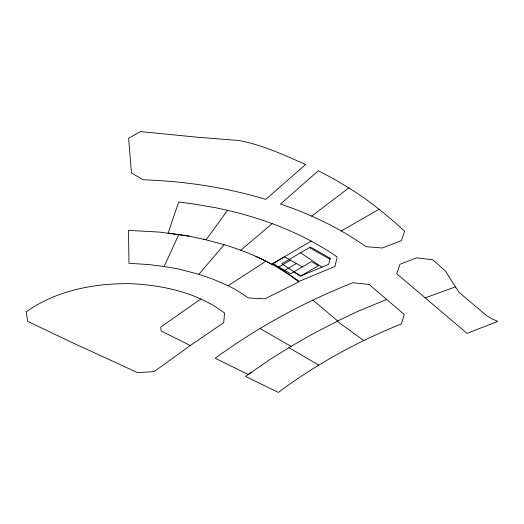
<?xml version="1.0" encoding="UTF-8"?>
<svg xmlns="http://www.w3.org/2000/svg" width="524" height="524" viewBox="0 0 524 524"><rect width="100%" height="100%" fill="white"/><g stroke="black" fill="none" stroke-linecap="round" stroke-linejoin="round"><path stroke-width="0.79" d="M189.144 236.167L159.604 232.099L128.511 230.39L128.956 263.271L149.248 264.627L164.163 266.506L178.769 234.542L189.144 236.167L206.076 239.789L227.56 210.327C266.441 219.412 304.254 234.202 337.227 256.989L334.875 266.48L299.263 281.329L272.808 263.565M164.163 266.506L178.108 268.897L198.865 274.288L224.134 244.708C240.562 249.621 256.616 255.987 271.661 264.227L311.302 241.047M240.739 250.249L272.205 223.597M311.656 216.143L348.827 187.926C368.948 200.292 387.223 215.338 404.646 231.215L401.404 240.627L382.454 247.99L365.994 246.673C339.906 228.169 310.719 214.29 280.491 204.006L318.369 170.752L334.384 179.267L348.827 187.926M251.396 372.243L245.599 376.461L278.355 392.417C316.051 364.252 357.663 341.412 401.332 323.963L404.338 314.531L369.138 284.473L352.816 282.75C304.044 302.014 257.579 327.343 215.213 358.265L248.271 374.509L270.698 359.012L291.062 346.338L312.337 334.161L337.718 320.996L312.854 300.075M190.271 345.545L223.709 322.666L224.58 313.077C197.869 292.693 163.403 285.213 130.391 283.674C94.156 283.235 56.14 290.44 26.2 311.859L27.752 321.402L71.31 342.185L137.648 372.675L154.154 371.582L190.271 345.545L161.13 330.972L160.73 327.107L200.744 299.021M198.865 274.288L213.307 279.344L228.176 285.704L265.937 261.194M278.84 266.998L290.499 260.179M284.748 270.371L296.407 263.546M341.242 230.999L379.022 209.24M386.679 299.453L357.538 311.479L337.155 321.264L363.833 340.574M425.213 297.868L455.487 286.87L458.939 292.281L486.619 315.671L492.213 318.946L497.8 321.389L467.035 333.375L396.753 273.731L399.904 264.325L416.456 257.86L432.752 259.753L445.177 270.751L455.487 286.87M178.769 234.542L168.106 233.101L178.717 202.002L191.378 203.613L215.705 207.733L227.56 210.327M203.495 239.134L224.134 244.708M228.176 285.704L236.488 290.099L248.343 297.92L264.875 298.818L298.811 281.938C285.77 271.55 271.157 263.349 256.026 256.446M309.455 247.583L329.956 259.269M302.322 266.913L284.591 256.812L272.925 263.631L290.656 273.738L311.387 261.607L318.481 265.648L300.979 275.886L293.892 271.845M260.087 328.587L291.062 346.338M288.947 347.661L318.677 365.123M300.56 252.791L321.933 267.148M330.199 258.273L328.705 264.325L300.317 276.161L281.833 263.742L310.437 247.007L330.199 258.273M305.597 164.516L265.792 199.395C225.988 187.376 184.638 181.166 143.118 179.791L131.452 172.946L128.609 138.225L140.583 131.583L196.238 137.118L238.996 140.517C262.255 144.866 284.074 154.947 305.597 164.516"/></g></svg>
